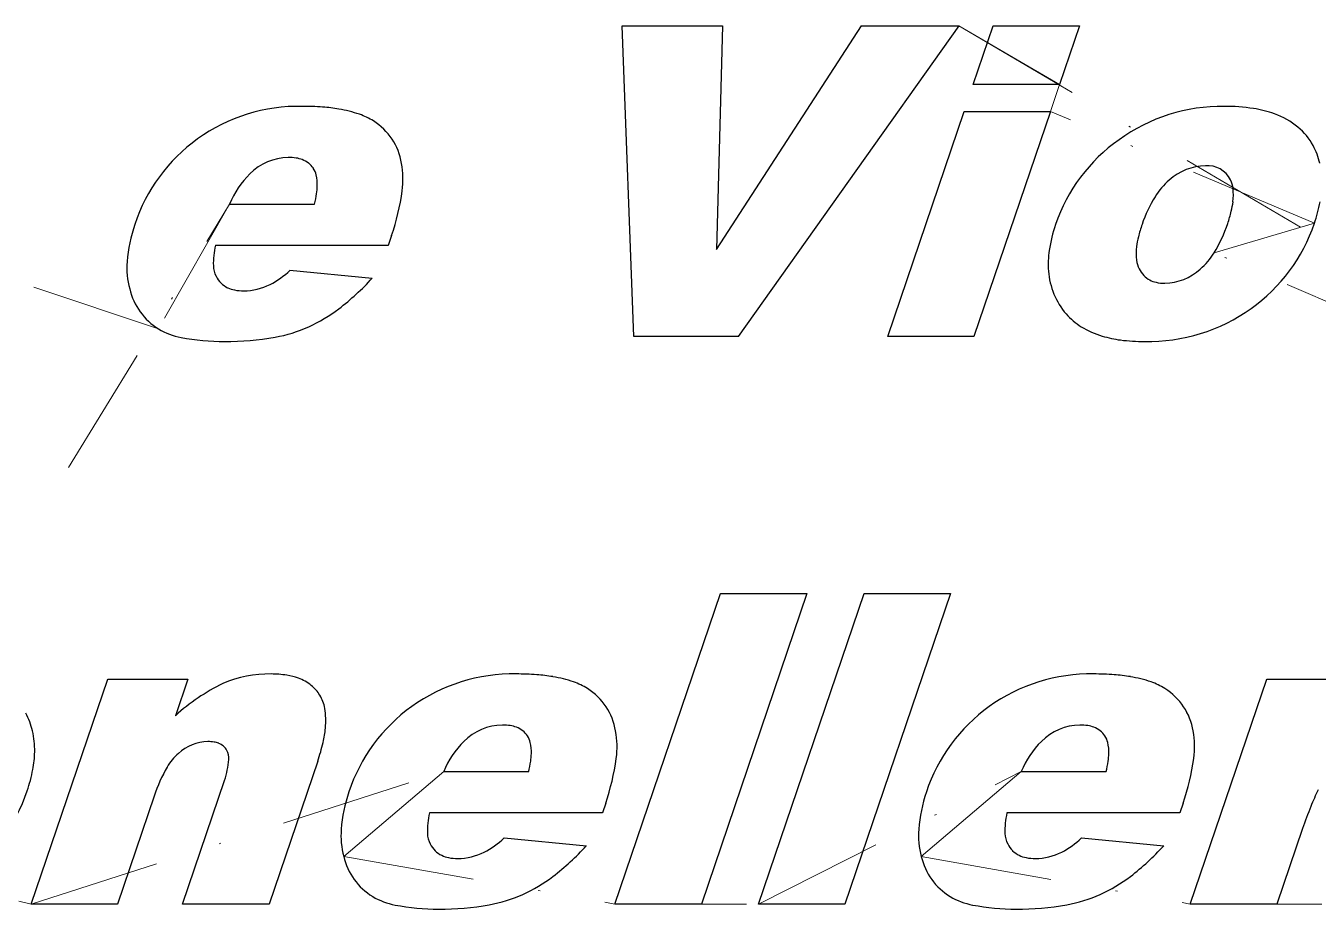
# Model space of a CAD drawing. Header units: millimetres. Extents: x -108 to 108, y -21 to 21.
# Drawn here: x -2.1 to 60.3, y -21.3 to 21.3 of the extents above; entities that cross this region are included whole.
import ezdxf

# ---------------------------------------------------------------- set-up
doc = ezdxf.new("R2010")
doc.units = ezdxf.units.MM
doc.linetypes.add('DASHDOT2', pattern=[12.7, 6.35, -3.175, 0, -3.175])
doc.layers.get('0').update_dxf_attribs({"lineweight": 25, "true_color": 0xffffff})
for name, color, linetype, lineweight, true_color in [('CAM ... GCodeMM', 7, 'Continuous', 20, 0xffffff), ('CAM ... GCodeMM ... normal', 8, 'Continuous', 20, 0x808080), ('CAM ... GCodeMM ... rapid', 150, 'DASHDOT2', 20, 0x0088ff), ('CAM ... GCodeMM ... source', 7, 'Continuous', 20, 0xffffff)]:
    doc.layers.add(name, color=color, linetype=linetype, lineweight=lineweight, true_color=true_color)

# ---------------------------------------------------------------- blocks, each defined once
blk = doc.blocks.new('CAMTOOLPATH$$GCodeMM$$Profile 1')
at = {"layer": 'CAM ... GCodeMM ... normal'}
for p, q in [((27.312, 6.329, -4), (26.744, 21.329, -4)), ((26.744, 21.329, -4), (31.59, 21.329, -4)), ((31.59, 21.329, -4), (31.297, 10.535, -4)), ((31.297, 10.535, -4), (38.299, 21.329, -4)), ((43.003, 21.329, -4), (32.336, 6.329, -4)), ((38.299, 21.329, -4), (43.003, 21.329, -4)), ((43.003, 21.329, 1), (43.003, 21.329, -4)), ((43.003, 21.329, -4), (43.003, 21.329, 1)), ((43.697, 18.495, -4), (44.661, 21.329, -4)), ((44.661, 21.329, -4), (48.825, 21.329, -4)), ((48.825, 21.329, -4), (47.862, 18.495, -4)), ((47.862, 18.495, -4), (43.697, 18.495, -4)), ((47.862, 18.495, 1), (47.862, 18.495, -4)), ((47.862, 18.495, -4), (47.862, 18.495, 1)), ((39.563, 6.329, -4), (43.256, 17.196, -4)), ((43.256, 17.196, -4), (47.42, 17.196, -4)), ((47.42, 17.196, -4), (43.727, 6.329, -4)), ((47.42, 17.196, 1), (47.42, 17.196, -4)), ((47.42, 17.196, -4), (47.42, 17.196, 1)), ((7.787, 12.724, 1), (7.787, 12.724, -4)), ((7.787, 12.724, -4), (11.89, 12.724, -4)), ((7.787, 12.724, -4), (7.787, 12.724, 1)), ((60.17, 11.793, 1), (60.17, 11.793, -4)), ((60.17, 11.793, -4), (60.17, 11.793, 1)), ((15.448, 10.729, -4), (7.098, 10.729, -4)), ((15.607, 11.2, -4), (15.448, 10.729, -4)), ((55.324, 10.367, 1), (55.324, 10.367, -4)), ((55.324, 10.367, -4), (55.324, 10.367, 1)), ((10.699, 9.522, -4), (14.673, 9.143, -4)), ((4.355, 6.693, 1), (4.355, 6.693, -4)), ((4.355, 6.693, -4), (4.355, 6.693, 1)), ((32.336, 6.329, -4), (27.312, 6.329, -4)), ((43.727, 6.329, -4), (39.563, 6.329, -4)), ((26.392, -21.084, -4), (31.49, -6.084, -4)), ((35.665, -6.084, -4), (30.567, -21.084, -4)), ((31.49, -6.084, -4), (35.665, -6.084, -4)), ((33.325, -21.084, -4), (38.422, -6.084, -4)), ((42.597, -6.084, -4), (37.499, -21.084, -4)), ((38.422, -6.084, -4), (42.597, -6.084, -4)), ((-1.796, -21.084, -4), (1.897, -10.217, -4)), ((1.897, -10.217, -4), (5.775, -10.217, -4)), ((5.775, -10.217, -4), (5.173, -11.988, -4)), ((54.177, -21.084, -4), (57.87, -10.217, -4)), ((57.87, -10.217, -4), (61.769, -10.217, -4)), ((12.041, -14.177, -4), (9.694, -21.084, -4)), ((18.124, -14.689, 1), (18.124, -14.689, -4)), ((18.124, -14.689, -4), (22.227, -14.689, -4)), ((18.124, -14.689, -4), (18.124, -14.689, 1)), ((46.012, -14.689, 1), (46.012, -14.689, -4)), ((46.012, -14.689, -4), (50.115, -14.689, -4)), ((46.012, -14.689, -4), (46.012, -14.689, 1)), ((5.51, -21.084, -4), (7.54, -15.108, -4)), ((4.142, -15.866, -4), (2.368, -21.084, -4)), ((25.945, -16.213, -4), (25.785, -16.684, -4)), ((53.832, -16.213, -4), (53.673, -16.684, -4)), ((25.785, -16.684, -4), (17.436, -16.684, -4)), ((53.673, -16.684, -4), (45.323, -16.684, -4)), ((59.6, -17.441, -4), (58.362, -21.084, -4)), ((21.036, -17.891, -4), (25.011, -18.27, -4)), ((48.924, -17.891, -4), (52.898, -18.27, -4)), ((13.299, -18.787, 1), (13.299, -18.787, -4)), ((13.299, -18.787, -4), (13.299, -18.787, 1)), ((41.186, -18.787, 1), (41.186, -18.787, -4)), ((41.186, -18.787, -4), (41.186, -18.787, 1)), ((-1.796, -21.084, 1), (-1.796, -21.084, -4)), ((2.368, -21.084, -4), (-1.796, -21.084, -4)), ((-1.796, -21.084, -4), (-1.796, -21.084, 1)), ((9.694, -21.084, -4), (5.51, -21.084, -4)), ((26.392, -21.084, 1), (26.392, -21.084, -4)), ((30.567, -21.084, -4), (26.392, -21.084, -4)), ((26.392, -21.084, -4), (26.392, -21.084, 1)), ((33.325, -21.084, 1), (33.325, -21.084, -4)), ((37.499, -21.084, -4), (33.325, -21.084, -4)), ((33.325, -21.084, -4), (33.325, -21.084, 1)), ((54.177, -21.084, 1), (54.177, -21.084, -4)), ((58.362, -21.084, -4), (54.177, -21.084, -4)), ((54.177, -21.084, -4), (54.177, -21.084, 1))]:
    blk.add_line(p, q, dxfattribs=at)
for centre, radius, start, end in [((11.123, 9.094, -4), 8.349, 88.90691, 125.79876), ((11.283, 3.758, -4), 13.684, 85.8278, 90), ((11.663, 8.97, -4), 8.457, 80.52005, 85.8278), ((12.033, 11.187, -4), 6.209, 70.95383, 80.52005), ((13.024, 14.057, -4), 3.173, 57.5571, 70.95383), ((55.699, 8.999, -4), 8.443, 89.19979, 125.99832), ((55.817, 7.893, -4), 9.548, 81.50967, 90), ((56.449, 12.127, -4), 5.267, 70.06956, 81.50967), ((56.935, 13.467, -4), 3.842, 50.56474, 70.06956), ((13.162, 14.219, -4), 2.962, 9.12208, 58.13815), ((57.477, 14.125, -4), 2.99, 28.42297, 50.56474), ((11.057, 9.145, -4), 8.269, 125.62851, 161.69248), ((55.476, 9.079, -4), 8.248, 125.06955, 161.23931), ((57.102, 13.928, -4), 3.413, 12.90825, 28.33908), ((10.673, 12.271, -4), 2.704, 91.163, 134.88903), ((10.618, 12.53, -4), 2.446, 80.95347, 90), ((10.769, 13.478, -4), 1.486, 69.33828, 80.95347), ((10.875, 13.758, -4), 1.186, 52.18702, 69.33828), ((10.968, 13.878, -4), 1.035, 33.81748, 52.18702), ((11.026, 13.916, -4), 0.965, 12.62475, 33.81748), ((12.017, 13.928, -4), 4.14, 352.17041, 10.58664), ((54.968, 11.904, -4), 2.673, 91.34917, 132.47827), ((55, 13.34, -4), 1.24, 26.11079, 94.37006), ((11.771, 11.119, -4), 4.296, 134.4169, 158.05862), ((9.882, 13.66, -4), 2.137, 358.42651, 12.62475), ((55.316, 11.321, -4), 3.341, 130.12261, 148.28267), ((54.995, 13.321, -4), 1.253, 6.70884, 26.77158), ((6.269, 14.063, -4), 5.778, 346.60819, 351.65425), ((8.81, 13.69, -4), 3.209, 351.65425, 358.42651), ((4.565, 14.953, -4), 11.663, 341.22808, 352.17041), ((53.582, 13.155, -4), 2.675, 353.01728, 6.70884), ((58.042, 9.636, -4), 6.546, 148.28267, 161.22999), ((52.323, 13.31, -4), 3.944, 346.2874, 353.01728), ((52.842, 14.283, -4), 7.739, 341.23183, 349.14502), ((49.365, 14.031, -4), 6.988, 341.2329, 346.2874), ((10.205, 9.364, -4), 7.391, 161.23114, 175.49632), ((54.54, 9.396, -4), 7.26, 161.22922, 171.35735), ((58.781, 9.384, -4), 7.326, 161.22717, 166.1613), ((49.083, 14.128, -4), 7.287, 328.92462, 341.22999), ((52.34, 14.43, -4), 8.262, 305.27201, 341.38594), ((11.018, 9.837, -4), 4.02, 167.17362, 181.32424), ((54.316, 10.325, -4), 2.757, 172.75267, 186.42574), ((55.655, 10.154, -4), 4.107, 166.1613, 172.75267), ((51.728, 9.823, -4), 4.416, 171.35735, 184.35441), ((52.814, 10.155, -4), 1.246, 186.42574, 206.82775), ((52.614, 12, -4), 3.164, 310.20369, 328.92462), ((6.669, 9.642, -4), 3.845, 175.49632, 195.32354), ((8.132, 9.77, -4), 1.133, 181.32424, 208.15374), ((7.631, 12.801, -4), 4.491, 298.00393, 313.09129), ((50.943, 9.763, -4), 3.628, 184.35441, 202.49372), ((52.893, 10.196, -4), 1.334, 206.82775, 223.72198), ((52.89, 11.514, -4), 2.617, 271.20167, 312.45466), ((8.278, 9.825, -4), 1.288, 207.25626, 225.38587), ((8.205, 9.752, -4), 1.185, 225.38587, 244.29615), ((8.418, 11.524, -4), 2.995, 270.9727, 296.18555), ((5.531, 17.507, -4), 12.39, 307.41671, 317.54636), ((52.736, 10.045, -4), 1.117, 223.72198, 242.2035), ((52.795, 10.158, -4), 1.244, 242.2035, 257.6508), ((52.944, 10.84, -4), 1.942, 257.6508, 270), ((5.956, 9.316, -4), 3.073, 192.97072, 238.61114), ((8.296, 9.939, -4), 1.393, 244.29615, 258.72657), ((8.469, 10.807, -4), 2.278, 258.72657, 270), ((50.859, 9.729, -4), 3.538, 202.49372, 220.86629), ((8.532, 13.584, -4), 7.451, 294.34311, 307.41671), ((52.135, 14.608, -4), 8.526, 268.87689, 305.70862), ((50.563, 9.496, -4), 3.161, 221.20152, 238.48883), ((6.075, 9.605, -4), 3.382, 239.44292, 259.19565), ((7.545, 17.311, -4), 11.227, 259.19565, 270), ((7.545, 20.224, -4), 14.14, 270, 279.93914), ((8.821, 12.946, -4), 6.751, 279.93914, 294.34311), ((51.164, 10.478, -4), 4.313, 238.48883, 253.27475), ((51.524, 11.675, -4), 5.563, 253.27475, 262.6471), ((51.968, 15.114, -4), 9.03, 262.6471, 270), ((9.712, -15.644, -4), 5.673, 89.23534, 113.38755), ((9.787, -14.951, -4), 4.979, 81.20249, 90), ((21.461, -18.319, -4), 8.349, 88.90691, 125.79876), ((21.62, -23.656, -4), 13.684, 85.8278, 90), ((49.348, -18.319, -4), 8.349, 88.90691, 125.79876), ((49.508, -23.656, -4), 13.684, 85.8278, 90), ((11.519, -18.887, -4), 9.374, 115.65987, 132.6068), ((10.107, -12.885, -4), 2.888, 69.64313, 81.20249), ((10.342, -12.253, -4), 2.214, 51.42668, 69.64313), ((10.578, -11.956, -4), 1.835, 31.39929, 51.42668), ((22, -18.443, -4), 8.457, 80.52005, 85.8278), ((22.371, -16.226, -4), 6.209, 70.95383, 80.52005), ((23.361, -13.356, -4), 3.173, 57.5571, 70.95383), ((49.888, -18.443, -4), 8.457, 80.52005, 85.8278), ((50.258, -16.226, -4), 6.209, 70.95383, 80.52005), ((51.249, -13.356, -4), 3.173, 57.5571, 70.95383), ((10.619, -11.931, -4), 1.786, 9.65633, 31.39929), ((23.5, -13.194, -4), 2.962, 9.12208, 58.13815), ((51.387, -13.194, -4), 2.962, 9.12208, 58.13815), ((8.844, -12.233, -4), 3.587, 354.35872, 9.65633), ((21.394, -18.268, -4), 8.269, 125.62851, 161.69248), ((49.282, -18.268, -4), 8.269, 125.62851, 161.69248), ((-5.058, -13.485, -4), 3.413, 12.90825, 28.33908), ((21.011, -15.142, -4), 2.704, 91.163, 134.88903), ((20.956, -14.883, -4), 2.446, 80.95347, 90), ((21.107, -13.935, -4), 1.486, 69.33828, 80.95347), ((48.898, -15.142, -4), 2.704, 91.163, 134.88903), ((48.843, -14.883, -4), 2.446, 80.95347, 90), ((48.994, -13.935, -4), 1.486, 69.33828, 80.95347), ((-5.782, -13.651, -4), 4.155, 358.93121, 12.90825), ((7.117, -12.062, -4), 5.323, 346.83145, 354.35872), ((21.213, -13.655, -4), 1.186, 52.18702, 69.33828), ((21.305, -13.536, -4), 1.035, 33.81748, 52.18702), ((21.363, -13.497, -4), 0.965, 12.62475, 33.81748), ((22.355, -13.485, -4), 4.14, 352.17041, 10.58664), ((49.1, -13.655, -4), 1.186, 52.18702, 69.33828), ((49.193, -13.536, -4), 1.035, 33.81748, 52.18702), ((49.251, -13.497, -4), 0.965, 12.62475, 33.81748), ((50.242, -13.485, -4), 4.14, 352.17041, 10.58664), ((-6.691, -13.634, -4), 5.064, 349.14502, 358.93121), ((6.771, -15.381, -4), 2.146, 91.00145, 132.87644), ((6.734, -15.119, -4), 1.883, 80.76721, 90), ((6.863, -14.323, -4), 1.077, 68.54567, 80.76721), ((6.955, -14.09, -4), 0.826, 49.42889, 68.54567), ((7.026, -14.007, -4), 0.717, 28.88858, 49.42889), ((6.972, -14.037, -4), 0.779, 355.52026, 28.88858), ((2.953, -11.088, -4), 9.6, 341.22808, 346.83145), ((22.109, -16.294, -4), 4.296, 134.4169, 158.05862), ((20.22, -13.753, -4), 2.137, 358.42651, 12.62475), ((49.996, -16.294, -4), 4.296, 134.4169, 158.05862), ((48.107, -13.753, -4), 2.137, 358.42651, 12.62475), ((6.939, -15.699, -4), 2.494, 130.73255, 150.37566), ((3.612, -13.774, -4), 4.148, 341.22999, 355.52026), ((16.606, -13.351, -4), 5.778, 346.60819, 351.65425), ((19.148, -13.723, -4), 3.209, 351.65425, 358.42651), ((14.902, -12.46, -4), 11.663, 341.22808, 352.17041), ((44.494, -13.351, -4), 5.778, 346.60819, 351.65425), ((47.035, -13.723, -4), 3.209, 351.65425, 358.42651), ((42.79, -12.46, -4), 11.663, 341.22808, 352.17041), ((-9.318, -13.13, -4), 7.739, 341.23183, 349.14502), ((11.818, -18.474, -4), 8.108, 150.37566, 161.23414), ((72.2, -21.238, -4), 13.14, 154.40729, 158.25589), ((-9.82, -12.983, -4), 8.262, 305.27201, 341.38594), ((20.542, -18.049, -4), 7.391, 161.23114, 175.49632), ((48.43, -18.049, -4), 7.391, 161.23114, 175.49632), ((21.356, -17.577, -4), 4.02, 167.17362, 181.32424), ((49.243, -17.577, -4), 4.02, 167.17362, 181.32424), ((80.419, -24.516, -4), 21.988, 158.25589, 161.23078), ((17.007, -17.771, -4), 3.845, 175.49632, 195.32354), ((44.894, -17.771, -4), 3.845, 175.49632, 195.32354), ((18.47, -17.643, -4), 1.133, 181.32424, 208.15374), ((17.968, -14.612, -4), 4.491, 298.00393, 313.09129), ((46.357, -17.643, -4), 1.133, 181.32424, 208.15374), ((45.856, -14.612, -4), 4.491, 298.00393, 313.09129), ((18.615, -17.588, -4), 1.288, 207.25626, 225.38587), ((18.543, -17.662, -4), 1.185, 225.38587, 244.29615), ((18.755, -15.889, -4), 2.995, 270.9727, 296.18555), ((15.869, -9.907, -4), 12.39, 307.41671, 317.54636), ((46.503, -17.588, -4), 1.288, 207.25626, 225.38587), ((46.43, -17.662, -4), 1.185, 225.38587, 244.29615), ((46.643, -15.889, -4), 2.995, 270.9727, 296.18555), ((43.756, -9.907, -4), 12.39, 307.41671, 317.54636), ((16.294, -18.097, -4), 3.073, 192.97072, 238.61114), ((18.633, -17.474, -4), 1.393, 244.29615, 258.72657), ((18.806, -16.606, -4), 2.278, 258.72657, 270), ((44.181, -18.097, -4), 3.073, 192.97072, 238.61114), ((46.521, -17.474, -4), 1.393, 244.29615, 258.72657), ((46.694, -16.606, -4), 2.278, 258.72657, 270), ((18.87, -13.829, -4), 7.451, 294.34311, 307.41671), ((46.757, -13.829, -4), 7.451, 294.34311, 307.41671), ((16.413, -17.808, -4), 3.382, 239.44292, 259.19565), ((17.883, -10.102, -4), 11.227, 259.19565, 270), ((17.883, -7.189, -4), 14.14, 270, 279.93914), ((19.158, -14.467, -4), 6.751, 279.93914, 294.34311), ((44.3, -17.808, -4), 3.382, 239.44292, 259.19565), ((45.771, -10.102, -4), 11.227, 259.19565, 270), ((45.771, -7.189, -4), 14.14, 270, 279.93914), ((47.046, -14.467, -4), 6.751, 279.93914, 294.34311)]:
    blk.add_arc(centre, radius, start, end, dxfattribs=at)
at = {"layer": 'CAM ... GCodeMM ... rapid'}
for p, q in [((47.862, 18.495, 1), (43.003, 21.329, 1)), ((43.003, 21.329, 1), (43.003, 21.329, 1)), ((43.003, 21.329, 1), (43.003, 21.329, 1)), ((43.003, 21.329, 1), (89.495, -6.084, 1)), ((47.42, 17.196, 1), (47.862, 18.495, 1)), ((47.862, 18.495, 1), (47.862, 18.495, 1)), ((47.862, 18.495, 1), (47.862, 18.495, 1)), ((60.17, 11.793, 1), (47.42, 17.196, 1)), ((47.42, 17.196, 1), (47.42, 17.196, 1)), ((47.42, 17.196, 1), (47.42, 17.196, 1)), ((0, 0, 50), (7.787, 12.724, 50)), ((7.787, 12.724, 1), (4.355, 6.693, 1)), ((7.787, 12.724, 50), (7.787, 12.724, 1)), ((7.787, 12.724, 1), (7.787, 12.724, 1)), ((4.355, 6.693, 1), (-9.906, 11.486, 1)), ((55.324, 10.367, 1), (60.17, 11.793, 1)), ((60.17, 11.793, 1), (60.17, 11.793, 1)), ((60.17, 11.793, 1), (60.17, 11.793, 1)), ((64.682, 6.329, 1), (55.324, 10.367, 1)), ((55.324, 10.367, 1), (55.324, 10.367, 1)), ((55.324, 10.367, 1), (55.324, 10.367, 1)), ((4.355, 6.693, 1), (4.355, 6.693, 1)), ((4.355, 6.693, 1), (4.355, 6.693, 1)), ((-1.796, -21.084, 1), (18.124, -14.689, 1)), ((18.124, -14.689, 1), (13.299, -18.787, 1)), ((18.124, -14.689, 1), (18.124, -14.689, 1)), ((18.124, -14.689, 1), (18.124, -14.689, 1)), ((33.325, -21.084, 1), (46.012, -14.689, 1)), ((46.012, -14.689, 1), (41.186, -18.787, 1)), ((46.012, -14.689, 1), (46.012, -14.689, 1)), ((46.012, -14.689, 1), (46.012, -14.689, 1)), ((-14.835, -17.925, 1), (-1.796, -21.084, 1)), ((13.299, -18.787, 1), (13.299, -18.787, 1)), ((13.299, -18.787, 1), (13.299, -18.787, 1)), ((13.299, -18.787, 1), (26.392, -21.084, 1)), ((41.186, -18.787, 1), (41.186, -18.787, 1)), ((41.186, -18.787, 1), (41.186, -18.787, 1)), ((41.186, -18.787, 1), (54.177, -21.084, 1)), ((-1.796, -21.084, 1), (-1.796, -21.084, 1)), ((-1.796, -21.084, 1), (-1.796, -21.084, 1)), ((26.392, -21.084, 1), (26.392, -21.084, 1)), ((26.392, -21.084, 1), (26.392, -21.084, 1)), ((26.392, -21.084, 1), (33.325, -21.084, 1)), ((33.325, -21.084, 1), (33.325, -21.084, 1)), ((33.325, -21.084, 1), (33.325, -21.084, 1)), ((54.177, -21.084, 1), (54.177, -21.084, 1)), ((54.177, -21.084, 1), (54.177, -21.084, 1)), ((54.177, -21.084, 1), (63.586, -21.084, 1))]:
    blk.add_line(p, q, dxfattribs=at)
at = {"layer": 'CAM ... GCodeMM ... source'}
for p, q in [((27.312, 6.329), (26.744, 21.329)), ((26.744, 21.329), (31.59, 21.329)), ((31.59, 21.329), (31.297, 10.535)), ((31.297, 10.535), (38.299, 21.329)), ((43.003, 21.329), (32.336, 6.329)), ((38.299, 21.329), (43.003, 21.329)), ((43.697, 18.495), (44.661, 21.329)), ((44.661, 21.329), (48.825, 21.329)), ((48.825, 21.329), (47.862, 18.495)), ((47.862, 18.495), (43.697, 18.495)), ((39.563, 6.329), (43.256, 17.196)), ((43.256, 17.196), (47.42, 17.196)), ((47.42, 17.196), (43.727, 6.329)), ((7.787, 12.724), (11.89, 12.724)), ((15.448, 10.729), (7.098, 10.729)), ((15.607, 11.2), (15.448, 10.729)), ((10.699, 9.522), (14.673, 9.143)), ((32.336, 6.329), (27.312, 6.329)), ((43.727, 6.329), (39.563, 6.329)), ((26.392, -21.084), (31.49, -6.084)), ((35.665, -6.084), (30.567, -21.084)), ((31.49, -6.084), (35.665, -6.084)), ((33.325, -21.084), (38.422, -6.084)), ((42.597, -6.084), (37.499, -21.084)), ((38.422, -6.084), (42.597, -6.084)), ((-1.796, -21.084), (1.897, -10.217)), ((1.897, -10.217), (5.775, -10.217)), ((5.775, -10.217), (5.173, -11.988)), ((54.177, -21.084), (57.87, -10.217)), ((57.87, -10.217), (61.769, -10.217)), ((12.041, -14.177), (9.694, -21.084)), ((18.124, -14.689), (22.227, -14.689)), ((46.012, -14.689), (50.115, -14.689)), ((5.51, -21.084), (7.54, -15.108)), ((4.142, -15.866), (2.368, -21.084)), ((25.945, -16.213), (25.785, -16.684)), ((53.832, -16.213), (53.673, -16.684)), ((25.785, -16.684), (17.436, -16.684)), ((53.673, -16.684), (45.323, -16.684)), ((59.6, -17.441), (58.362, -21.084)), ((21.036, -17.891), (25.011, -18.27)), ((48.924, -17.891), (52.898, -18.27)), ((2.368, -21.084), (-1.796, -21.084)), ((9.694, -21.084), (5.51, -21.084)), ((30.567, -21.084), (26.392, -21.084)), ((37.499, -21.084), (33.325, -21.084)), ((58.362, -21.084), (54.177, -21.084))]:
    blk.add_line(p, q, dxfattribs=at)
for centre, radius, start, end in [((11.123, 9.094), 8.349, 88.90691, 125.79876), ((11.283, 3.758), 13.684, 85.8278, 90), ((11.663, 8.97), 8.457, 80.52005, 85.8278), ((12.033, 11.187), 6.209, 70.95383, 80.52005), ((13.024, 14.057), 3.173, 57.5571, 70.95383), ((55.699, 8.999), 8.443, 89.19979, 125.99832), ((55.817, 7.893), 9.548, 81.50967, 90), ((56.449, 12.127), 5.267, 70.06956, 81.50967), ((56.935, 13.467), 3.842, 50.56474, 70.06956), ((13.162, 14.219), 2.962, 9.12208, 58.13815), ((57.477, 14.125), 2.99, 28.42297, 50.56474), ((11.057, 9.145), 8.269, 125.62851, 161.69248), ((55.476, 9.079), 8.248, 125.06955, 161.23931), ((57.102, 13.928), 3.413, 12.90825, 28.33908), ((10.673, 12.271), 2.704, 91.163, 134.88903), ((10.618, 12.53), 2.446, 80.95347, 90), ((10.769, 13.478), 1.486, 69.33828, 80.95347), ((10.875, 13.758), 1.186, 52.18702, 69.33828), ((10.968, 13.878), 1.035, 33.81748, 52.18702), ((11.026, 13.916), 0.965, 12.62475, 33.81748), ((12.017, 13.928), 4.14, 352.17041, 10.58664), ((54.968, 11.904), 2.673, 91.34917, 132.47827), ((55, 13.34), 1.24, 26.11079, 94.37006), ((11.771, 11.119), 4.296, 134.4169, 158.05862), ((9.882, 13.66), 2.137, 358.42651, 12.62475), ((55.316, 11.321), 3.341, 130.12261, 148.28267), ((54.995, 13.321), 1.253, 6.70884, 26.77158), ((6.269, 14.063), 5.778, 346.60819, 351.65425), ((8.81, 13.69), 3.209, 351.65425, 358.42651), ((4.565, 14.953), 11.663, 341.22808, 352.17041), ((53.582, 13.155), 2.675, 353.01728, 6.70884), ((58.042, 9.636), 6.546, 148.28267, 161.22999), ((52.323, 13.31), 3.944, 346.2874, 353.01728), ((52.842, 14.283), 7.739, 341.23183, 349.14502), ((49.365, 14.031), 6.988, 341.2329, 346.2874), ((10.205, 9.364), 7.391, 161.23114, 175.49632), ((54.54, 9.396), 7.26, 161.22922, 171.35735), ((58.781, 9.384), 7.326, 161.22717, 166.1613), ((49.083, 14.128), 7.287, 328.92462, 341.22999), ((52.34, 14.43), 8.262, 305.27201, 341.38594), ((11.018, 9.837), 4.02, 167.17362, 181.32424), ((54.316, 10.325), 2.757, 172.75267, 186.42574), ((55.655, 10.154), 4.107, 166.1613, 172.75267), ((51.728, 9.823), 4.416, 171.35735, 184.35441), ((52.814, 10.155), 1.246, 186.42574, 206.82775), ((52.614, 12), 3.164, 310.20369, 328.92462), ((6.669, 9.642), 3.845, 175.49632, 195.32354), ((8.132, 9.77), 1.133, 181.32424, 208.15374), ((7.631, 12.801), 4.491, 298.00393, 313.09129), ((50.943, 9.763), 3.628, 184.35441, 202.49372), ((52.893, 10.196), 1.334, 206.82775, 223.72198), ((52.89, 11.514), 2.617, 271.20167, 312.45466), ((8.278, 9.825), 1.288, 207.25626, 225.38587), ((8.205, 9.752), 1.185, 225.38587, 244.29615), ((8.418, 11.524), 2.995, 270.9727, 296.18555), ((5.531, 17.507), 12.39, 307.41671, 317.54636), ((52.736, 10.045), 1.117, 223.72198, 242.2035), ((52.795, 10.158), 1.244, 242.2035, 257.6508), ((52.944, 10.84), 1.942, 257.6508, 270), ((5.956, 9.316), 3.073, 192.97072, 238.61114), ((8.296, 9.939), 1.393, 244.29615, 258.72657), ((8.469, 10.807), 2.278, 258.72657, 270), ((50.859, 9.729), 3.538, 202.49372, 220.86629), ((8.532, 13.584), 7.451, 294.34311, 307.41671), ((52.135, 14.608), 8.526, 268.87689, 305.70862), ((50.563, 9.496), 3.161, 221.20152, 238.48883), ((6.075, 9.605), 3.382, 239.44292, 259.19565), ((7.545, 17.311), 11.227, 259.19565, 270), ((7.545, 20.224), 14.14, 270, 279.93914), ((8.821, 12.946), 6.751, 279.93914, 294.34311), ((51.164, 10.478), 4.313, 238.48883, 253.27475), ((51.524, 11.675), 5.563, 253.27475, 262.6471), ((51.968, 15.114), 9.03, 262.6471, 270), ((9.712, -15.644), 5.673, 89.23534, 113.38755), ((9.787, -14.951), 4.979, 81.20249, 90), ((21.461, -18.319), 8.349, 88.90691, 125.79876), ((21.62, -23.656), 13.684, 85.8278, 90), ((49.348, -18.319), 8.349, 88.90691, 125.79876), ((49.508, -23.656), 13.684, 85.8278, 90), ((11.519, -18.887), 9.374, 115.65987, 132.6068), ((10.107, -12.885), 2.888, 69.64313, 81.20249), ((10.342, -12.253), 2.214, 51.42668, 69.64313), ((10.578, -11.956), 1.835, 31.39929, 51.42668), ((22, -18.443), 8.457, 80.52005, 85.8278), ((22.371, -16.226), 6.209, 70.95383, 80.52005), ((23.361, -13.356), 3.173, 57.5571, 70.95383), ((49.888, -18.443), 8.457, 80.52005, 85.8278), ((50.258, -16.226), 6.209, 70.95383, 80.52005), ((51.249, -13.356), 3.173, 57.5571, 70.95383), ((10.619, -11.931), 1.786, 9.65633, 31.39929), ((23.5, -13.194), 2.962, 9.12208, 58.13815), ((51.387, -13.194), 2.962, 9.12208, 58.13815), ((8.844, -12.233), 3.587, 354.35872, 9.65633), ((21.394, -18.268), 8.269, 125.62851, 161.69248), ((49.282, -18.268), 8.269, 125.62851, 161.69248), ((-5.058, -13.485), 3.413, 12.90825, 28.33908), ((21.011, -15.142), 2.704, 91.163, 134.88903), ((20.956, -14.883), 2.446, 80.95347, 90), ((21.107, -13.935), 1.486, 69.33828, 80.95347), ((48.898, -15.142), 2.704, 91.163, 134.88903), ((48.843, -14.883), 2.446, 80.95347, 90), ((48.994, -13.935), 1.486, 69.33828, 80.95347), ((-5.782, -13.651), 4.155, 358.93121, 12.90825), ((7.117, -12.062), 5.323, 346.83145, 354.35872), ((21.213, -13.655), 1.186, 52.18702, 69.33828), ((21.305, -13.536), 1.035, 33.81748, 52.18702), ((21.363, -13.497), 0.965, 12.62475, 33.81748), ((22.355, -13.485), 4.14, 352.17041, 10.58664), ((49.1, -13.655), 1.186, 52.18702, 69.33828), ((49.193, -13.536), 1.035, 33.81748, 52.18702), ((49.251, -13.497), 0.965, 12.62475, 33.81748), ((50.242, -13.485), 4.14, 352.17041, 10.58664), ((-6.691, -13.634), 5.064, 349.14502, 358.93121), ((6.771, -15.381), 2.146, 91.00145, 132.87644), ((6.734, -15.119), 1.883, 80.76721, 90), ((6.863, -14.323), 1.077, 68.54567, 80.76721), ((6.955, -14.09), 0.826, 49.42889, 68.54567), ((7.026, -14.007), 0.717, 28.88858, 49.42889), ((6.972, -14.037), 0.779, 355.52026, 28.88858), ((2.953, -11.088), 9.6, 341.22808, 346.83145), ((22.109, -16.294), 4.296, 134.4169, 158.05862), ((20.22, -13.753), 2.137, 358.42651, 12.62475), ((49.996, -16.294), 4.296, 134.4169, 158.05862), ((48.107, -13.753), 2.137, 358.42651, 12.62475), ((6.939, -15.699), 2.494, 130.73255, 150.37566), ((3.612, -13.774), 4.148, 341.22999, 355.52026), ((16.606, -13.351), 5.778, 346.60819, 351.65425), ((19.148, -13.723), 3.209, 351.65425, 358.42651), ((14.902, -12.46), 11.663, 341.22808, 352.17041), ((44.494, -13.351), 5.778, 346.60819, 351.65425), ((47.035, -13.723), 3.209, 351.65425, 358.42651), ((42.79, -12.46), 11.663, 341.22808, 352.17041), ((-9.318, -13.13), 7.739, 341.23183, 349.14502), ((11.818, -18.474), 8.108, 150.37566, 161.23414), ((72.2, -21.238), 13.14, 154.40729, 158.25589), ((-9.82, -12.983), 8.262, 305.27201, 341.38594), ((20.542, -18.049), 7.391, 161.23114, 175.49632), ((48.43, -18.049), 7.391, 161.23114, 175.49632), ((21.356, -17.577), 4.02, 167.17362, 181.32424), ((49.243, -17.577), 4.02, 167.17362, 181.32424), ((80.419, -24.516), 21.988, 158.25589, 161.23078), ((17.007, -17.771), 3.845, 175.49632, 195.32354), ((44.894, -17.771), 3.845, 175.49632, 195.32354), ((18.47, -17.643), 1.133, 181.32424, 208.15374), ((17.968, -14.612), 4.491, 298.00393, 313.09129), ((46.357, -17.643), 1.133, 181.32424, 208.15374), ((45.856, -14.612), 4.491, 298.00393, 313.09129), ((18.615, -17.588), 1.288, 207.25626, 225.38587), ((18.543, -17.662), 1.185, 225.38587, 244.29615), ((18.755, -15.889), 2.995, 270.9727, 296.18555), ((15.869, -9.907), 12.39, 307.41671, 317.54636), ((46.503, -17.588), 1.288, 207.25626, 225.38587), ((46.43, -17.662), 1.185, 225.38587, 244.29615), ((46.643, -15.889), 2.995, 270.9727, 296.18555), ((43.756, -9.907), 12.39, 307.41671, 317.54636), ((16.294, -18.097), 3.073, 192.97072, 238.61114), ((18.633, -17.474), 1.393, 244.29615, 258.72657), ((18.806, -16.606), 2.278, 258.72657, 270), ((44.181, -18.097), 3.073, 192.97072, 238.61114), ((46.521, -17.474), 1.393, 244.29615, 258.72657), ((46.694, -16.606), 2.278, 258.72657, 270), ((18.87, -13.829), 7.451, 294.34311, 307.41671), ((46.757, -13.829), 7.451, 294.34311, 307.41671), ((16.413, -17.808), 3.382, 239.44292, 259.19565), ((17.883, -10.102), 11.227, 259.19565, 270), ((17.883, -7.189), 14.14, 270, 279.93914), ((19.158, -14.467), 6.751, 279.93914, 294.34311), ((44.3, -17.808), 3.382, 239.44292, 259.19565), ((45.771, -10.102), 11.227, 259.19565, 270), ((45.771, -7.189), 14.14, 270, 279.93914), ((47.046, -14.467), 6.751, 279.93914, 294.34311)]:
    blk.add_arc(centre, radius, start, end, dxfattribs=at)

msp = doc.modelspace()

# ---------------------------------------------------------------- linework, layer by layer
for p, q in [((27.312, 6.329), (26.744, 21.329)), ((26.744, 21.329), (31.59, 21.329)), ((31.59, 21.329), (31.297, 10.535)), ((31.297, 10.535), (38.299, 21.329)), ((43.003, 21.329), (32.336, 6.329)), ((38.299, 21.329), (43.003, 21.329)), ((43.697, 18.495), (44.661, 21.329)), ((44.661, 21.329), (48.825, 21.329)), ((48.825, 21.329), (47.862, 18.495)), ((47.862, 18.495), (43.697, 18.495)), ((39.563, 6.329), (43.256, 17.196)), ((43.256, 17.196), (47.42, 17.196)), ((47.42, 17.196), (43.727, 6.329)), ((7.787, 12.724), (11.89, 12.724)), ((15.448, 10.729), (7.098, 10.729)), ((15.607, 11.2), (15.448, 10.729)), ((10.699, 9.522), (14.673, 9.143)), ((32.336, 6.329), (27.312, 6.329)), ((43.727, 6.329), (39.563, 6.329)), ((26.392, -21.084), (31.49, -6.084)), ((35.665, -6.084), (30.567, -21.084)), ((31.49, -6.084), (35.665, -6.084)), ((33.325, -21.084), (38.422, -6.084)), ((42.597, -6.084), (37.499, -21.084)), ((38.422, -6.084), (42.597, -6.084)), ((-1.796, -21.084), (1.897, -10.217)), ((1.897, -10.217), (5.775, -10.217)), ((5.775, -10.217), (5.173, -11.988)), ((54.177, -21.084), (57.87, -10.217)), ((57.87, -10.217), (61.769, -10.217)), ((12.041, -14.177), (9.694, -21.084)), ((18.124, -14.689), (22.227, -14.689)), ((46.012, -14.689), (50.115, -14.689)), ((5.51, -21.084), (7.54, -15.108)), ((4.142, -15.866), (2.368, -21.084)), ((25.945, -16.213), (25.785, -16.684)), ((53.832, -16.213), (53.673, -16.684)), ((25.785, -16.684), (17.436, -16.684)), ((53.673, -16.684), (45.323, -16.684)), ((59.6, -17.441), (58.362, -21.084)), ((21.036, -17.891), (25.011, -18.27)), ((48.924, -17.891), (52.898, -18.27)), ((2.368, -21.084), (-1.796, -21.084)), ((9.694, -21.084), (5.51, -21.084)), ((30.567, -21.084), (26.392, -21.084)), ((37.499, -21.084), (33.325, -21.084)), ((58.362, -21.084), (54.177, -21.084))]:
    msp.add_line(p, q)
for centre, radius, start, end in [((11.123, 9.094), 8.349, 88.90691, 125.79876), ((11.283, 3.758), 13.684, 85.8278, 90), ((11.663, 8.97), 8.457, 80.52005, 85.8278), ((12.033, 11.187), 6.209, 70.95383, 80.52005), ((13.024, 14.057), 3.173, 57.5571, 70.95383), ((55.699, 8.999), 8.443, 89.19979, 125.99832), ((55.817, 7.893), 9.548, 81.50967, 90), ((56.449, 12.127), 5.267, 70.06956, 81.50967), ((56.935, 13.467), 3.842, 50.56474, 70.06956), ((13.162, 14.219), 2.962, 9.12208, 58.13815), ((57.477, 14.125), 2.99, 28.42297, 50.56474), ((11.057, 9.145), 8.269, 125.62851, 161.69248), ((55.476, 9.079), 8.248, 125.06955, 161.23931), ((57.102, 13.928), 3.413, 12.90825, 28.33908), ((10.673, 12.271), 2.704, 91.163, 134.88903), ((10.618, 12.53), 2.446, 80.95347, 90), ((10.769, 13.478), 1.486, 69.33828, 80.95347), ((10.875, 13.758), 1.186, 52.18702, 69.33828), ((10.968, 13.878), 1.035, 33.81748, 52.18702), ((11.026, 13.916), 0.965, 12.62475, 33.81748), ((12.017, 13.928), 4.14, 352.17041, 10.58664), ((54.968, 11.904), 2.673, 91.34917, 132.47827), ((55, 13.34), 1.24, 26.11079, 94.37006), ((11.771, 11.119), 4.296, 134.4169, 158.05862), ((9.882, 13.66), 2.137, 358.42651, 12.62475), ((55.316, 11.321), 3.341, 130.12261, 148.28267), ((54.995, 13.321), 1.253, 6.70884, 26.77158), ((6.269, 14.063), 5.778, 346.60819, 351.65425), ((8.81, 13.69), 3.209, 351.65425, 358.42651), ((4.565, 14.953), 11.663, 341.22808, 352.17041), ((53.582, 13.155), 2.675, 353.01728, 6.70884), ((58.042, 9.636), 6.546, 148.28267, 161.22999), ((52.323, 13.31), 3.944, 346.2874, 353.01728), ((52.842, 14.283), 7.739, 341.23183, 349.14502), ((49.365, 14.031), 6.988, 341.2329, 346.2874), ((10.205, 9.364), 7.391, 161.23114, 175.49632), ((54.54, 9.396), 7.26, 161.22922, 171.35735), ((58.781, 9.384), 7.326, 161.22717, 166.1613), ((49.083, 14.128), 7.287, 328.92462, 341.22999), ((52.34, 14.43), 8.262, 305.27201, 341.38594), ((11.018, 9.837), 4.02, 167.17362, 181.32424), ((54.316, 10.325), 2.757, 172.75267, 186.42574), ((55.655, 10.154), 4.107, 166.1613, 172.75267), ((51.728, 9.823), 4.416, 171.35735, 184.35441), ((52.814, 10.155), 1.246, 186.42574, 206.82775), ((52.614, 12), 3.164, 310.20369, 328.92462), ((6.669, 9.642), 3.845, 175.49632, 195.32354), ((8.132, 9.77), 1.133, 181.32424, 208.15374), ((7.631, 12.801), 4.491, 298.00393, 313.09129), ((50.943, 9.763), 3.628, 184.35441, 202.49372), ((52.893, 10.196), 1.334, 206.82775, 223.72198), ((52.89, 11.514), 2.617, 271.20167, 312.45466), ((8.278, 9.825), 1.288, 207.25626, 225.38587), ((8.205, 9.752), 1.185, 225.38587, 244.29615), ((8.418, 11.524), 2.995, 270.9727, 296.18555), ((5.531, 17.507), 12.39, 307.41671, 317.54636), ((52.736, 10.045), 1.117, 223.72198, 242.2035), ((52.795, 10.158), 1.244, 242.2035, 257.6508), ((52.944, 10.84), 1.942, 257.6508, 270), ((5.956, 9.316), 3.073, 192.97072, 238.61114), ((8.296, 9.939), 1.393, 244.29615, 258.72657), ((8.469, 10.807), 2.278, 258.72657, 270), ((50.859, 9.729), 3.538, 202.49372, 220.86629), ((8.532, 13.584), 7.451, 294.34311, 307.41671), ((52.135, 14.608), 8.526, 268.87689, 305.70862), ((50.563, 9.496), 3.161, 221.20152, 238.48883), ((6.075, 9.605), 3.382, 239.44292, 259.19565), ((7.545, 17.311), 11.227, 259.19565, 270), ((7.545, 20.224), 14.14, 270, 279.93914), ((8.821, 12.946), 6.751, 279.93914, 294.34311), ((51.164, 10.478), 4.313, 238.48883, 253.27475), ((51.524, 11.675), 5.563, 253.27475, 262.6471), ((51.968, 15.114), 9.03, 262.6471, 270), ((9.712, -15.644), 5.673, 89.23534, 113.38755), ((9.787, -14.951), 4.979, 81.20249, 90), ((21.461, -18.319), 8.349, 88.90691, 125.79876), ((21.62, -23.656), 13.684, 85.8278, 90), ((49.348, -18.319), 8.349, 88.90691, 125.79876), ((49.508, -23.656), 13.684, 85.8278, 90), ((11.519, -18.887), 9.374, 115.65987, 132.6068), ((10.107, -12.885), 2.888, 69.64313, 81.20249), ((10.342, -12.253), 2.214, 51.42668, 69.64313), ((10.578, -11.956), 1.835, 31.39929, 51.42668), ((22, -18.443), 8.457, 80.52005, 85.8278), ((22.371, -16.226), 6.209, 70.95383, 80.52005), ((23.361, -13.356), 3.173, 57.5571, 70.95383), ((49.888, -18.443), 8.457, 80.52005, 85.8278), ((50.258, -16.226), 6.209, 70.95383, 80.52005), ((51.249, -13.356), 3.173, 57.5571, 70.95383), ((10.619, -11.931), 1.786, 9.65633, 31.39929), ((23.5, -13.194), 2.962, 9.12208, 58.13815), ((51.387, -13.194), 2.962, 9.12208, 58.13815), ((8.844, -12.233), 3.587, 354.35872, 9.65633), ((21.394, -18.268), 8.269, 125.62851, 161.69248), ((49.282, -18.268), 8.269, 125.62851, 161.69248), ((-5.058, -13.485), 3.413, 12.90825, 28.33908), ((21.011, -15.142), 2.704, 91.163, 134.88903), ((20.956, -14.883), 2.446, 80.95347, 90), ((21.107, -13.935), 1.486, 69.33828, 80.95347), ((48.898, -15.142), 2.704, 91.163, 134.88903), ((48.843, -14.883), 2.446, 80.95347, 90), ((48.994, -13.935), 1.486, 69.33828, 80.95347), ((-5.782, -13.651), 4.155, 358.93121, 12.90825), ((7.117, -12.062), 5.323, 346.83145, 354.35872), ((21.213, -13.655), 1.186, 52.18702, 69.33828), ((21.305, -13.536), 1.035, 33.81748, 52.18702), ((21.363, -13.497), 0.965, 12.62475, 33.81748), ((22.355, -13.485), 4.14, 352.17041, 10.58664), ((49.1, -13.655), 1.186, 52.18702, 69.33828), ((49.193, -13.536), 1.035, 33.81748, 52.18702), ((49.251, -13.497), 0.965, 12.62475, 33.81748), ((50.242, -13.485), 4.14, 352.17041, 10.58664), ((-6.691, -13.634), 5.064, 349.14502, 358.93121), ((6.771, -15.381), 2.146, 91.00145, 132.87644), ((6.734, -15.119), 1.883, 80.76721, 90), ((6.863, -14.323), 1.077, 68.54567, 80.76721), ((6.955, -14.09), 0.826, 49.42889, 68.54567), ((7.026, -14.007), 0.717, 28.88858, 49.42889), ((6.972, -14.037), 0.779, 355.52026, 28.88858), ((2.953, -11.088), 9.6, 341.22808, 346.83145), ((22.109, -16.294), 4.296, 134.4169, 158.05862), ((20.22, -13.753), 2.137, 358.42651, 12.62475), ((49.996, -16.294), 4.296, 134.4169, 158.05862), ((48.107, -13.753), 2.137, 358.42651, 12.62475), ((6.939, -15.699), 2.494, 130.73255, 150.37566), ((3.612, -13.774), 4.148, 341.22999, 355.52026), ((16.606, -13.351), 5.778, 346.60819, 351.65425), ((19.148, -13.723), 3.209, 351.65425, 358.42651), ((14.902, -12.46), 11.663, 341.22808, 352.17041), ((44.494, -13.351), 5.778, 346.60819, 351.65425), ((47.035, -13.723), 3.209, 351.65425, 358.42651), ((42.79, -12.46), 11.663, 341.22808, 352.17041), ((-9.318, -13.13), 7.739, 341.23183, 349.14502), ((11.818, -18.474), 8.108, 150.37566, 161.23414), ((72.2, -21.238), 13.14, 154.40729, 158.25589), ((-9.82, -12.983), 8.262, 305.27201, 341.38594), ((20.542, -18.049), 7.391, 161.23114, 175.49632), ((48.43, -18.049), 7.391, 161.23114, 175.49632), ((21.356, -17.577), 4.02, 167.17362, 181.32424), ((49.243, -17.577), 4.02, 167.17362, 181.32424), ((80.419, -24.516), 21.988, 158.25589, 161.23078), ((17.007, -17.771), 3.845, 175.49632, 195.32354), ((44.894, -17.771), 3.845, 175.49632, 195.32354), ((18.47, -17.643), 1.133, 181.32424, 208.15374), ((17.968, -14.612), 4.491, 298.00393, 313.09129), ((46.357, -17.643), 1.133, 181.32424, 208.15374), ((45.856, -14.612), 4.491, 298.00393, 313.09129), ((18.615, -17.588), 1.288, 207.25626, 225.38587), ((18.543, -17.662), 1.185, 225.38587, 244.29615), ((18.755, -15.889), 2.995, 270.9727, 296.18555), ((15.869, -9.907), 12.39, 307.41671, 317.54636), ((46.503, -17.588), 1.288, 207.25626, 225.38587), ((46.43, -17.662), 1.185, 225.38587, 244.29615), ((46.643, -15.889), 2.995, 270.9727, 296.18555), ((43.756, -9.907), 12.39, 307.41671, 317.54636), ((16.294, -18.097), 3.073, 192.97072, 238.61114), ((18.633, -17.474), 1.393, 244.29615, 258.72657), ((18.806, -16.606), 2.278, 258.72657, 270), ((44.181, -18.097), 3.073, 192.97072, 238.61114), ((46.521, -17.474), 1.393, 244.29615, 258.72657), ((46.694, -16.606), 2.278, 258.72657, 270), ((18.87, -13.829), 7.451, 294.34311, 307.41671), ((46.757, -13.829), 7.451, 294.34311, 307.41671), ((16.413, -17.808), 3.382, 239.44292, 259.19565), ((17.883, -10.102), 11.227, 259.19565, 270), ((17.883, -7.189), 14.14, 270, 279.93914), ((19.158, -14.467), 6.751, 279.93914, 294.34311), ((44.3, -17.808), 3.382, 239.44292, 259.19565), ((45.771, -10.102), 11.227, 259.19565, 270), ((45.771, -7.189), 14.14, 270, 279.93914), ((47.046, -14.467), 6.751, 279.93914, 294.34311)]:
    msp.add_arc(centre, radius, start, end)

# ---------------------------------------------------------------- block references
at = {"layer": 'CAM ... GCodeMM'}
msp.add_blockref('CAMTOOLPATH$$GCodeMM$$Profile 1', (0, 0), dxfattribs=at)

doc.saveas('drawing.dxf')
